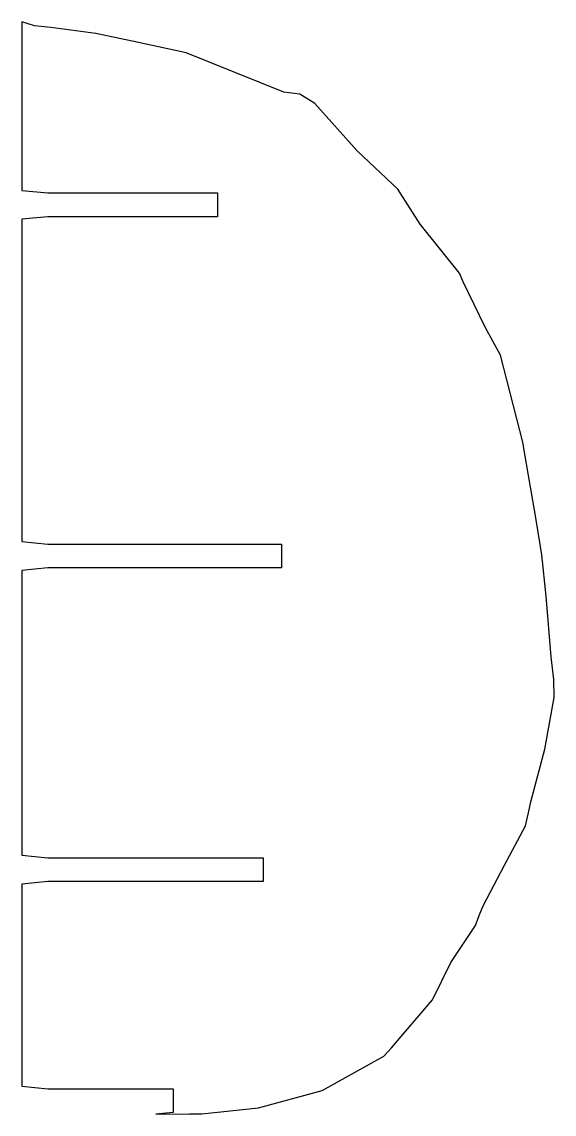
# Model space of a CAD drawing. Header units: inches. Extents: x -5 to 451, y 101 to 496.
# Drawn here: x 291.8 to 382.7, y 309.6 to 496.2 of the extents above; entities that cross this region are included whole.
import ezdxf

# ---------------------------------------------------------------- set-up
doc = ezdxf.new("R2010")
doc.units = ezdxf.units.IN
doc.header["$MEASUREMENT"] = 0
doc.layers.add('boundary', color=7, linetype='Continuous')

# ---------------------------------------------------------------- blocks, each defined once
blk = doc.blocks.new('block 294')
at = {"layer": 'boundary', "color": 5, "lineweight": 25, "true_color": 0x0000ff}
for points in [[(369.89, 343.57), (370.6, 345.24)], [(369.89, 343.57), (370.6, 345.24)], [(370.6, 345.24), (370.6, 345.24)], [(369.89, 343.57), (369.89, 343.57)]]:
    blk.add_lwpolyline(points, dxfattribs=at)
blk = doc.blocks.new('block 295')
at = {"layer": 'boundary', "color": 5, "lineweight": 25, "true_color": 0x0000ff}
for points in [[(370.6, 345.24), (374.21, 352.17)], [(370.6, 345.24), (374.21, 352.17)], [(374.21, 352.17), (374.21, 352.17)], [(370.6, 345.24), (370.6, 345.24)]]:
    blk.add_lwpolyline(points, dxfattribs=at)
blk = doc.blocks.new('block 296')
at = {"layer": 'boundary', "color": 5, "lineweight": 25, "true_color": 0x0000ff}
for points in [[(374.21, 352.17), (377.79, 358.88)], [(374.21, 352.17), (377.79, 358.88)], [(377.79, 358.88), (377.79, 358.88)], [(374.21, 352.17), (374.21, 352.17)]]:
    blk.add_lwpolyline(points, dxfattribs=at)
blk = doc.blocks.new('block 297')
at = {"layer": 'boundary', "color": 5, "lineweight": 25, "true_color": 0x0000ff}
for points in [[(377.79, 358.88), (378.33, 361.13)], [(377.79, 358.88), (378.33, 361.13)], [(378.33, 361.13), (378.33, 361.13)], [(377.79, 358.88), (377.79, 358.88)]]:
    blk.add_lwpolyline(points, dxfattribs=at)
blk = doc.blocks.new('block 298')
at = {"layer": 'boundary', "color": 5, "lineweight": 25, "true_color": 0x0000ff}
for points in [[(378.33, 361.13), (378.71, 362.99)], [(378.33, 361.13), (378.71, 362.99)], [(378.71, 362.99), (378.71, 362.99)], [(378.33, 361.13), (378.33, 361.13)]]:
    blk.add_lwpolyline(points, dxfattribs=at)
blk = doc.blocks.new('block 299')
at = {"layer": 'boundary', "color": 5, "lineweight": 25, "true_color": 0x0000ff}
for points in [[(378.71, 362.99), (381.09, 371.98)], [(378.71, 362.99), (381.09, 371.98)], [(381.09, 371.98), (381.09, 371.98)], [(378.71, 362.99), (378.71, 362.99)]]:
    blk.add_lwpolyline(points, dxfattribs=at)
blk = doc.blocks.new('block 300')
at = {"layer": 'boundary', "color": 5, "lineweight": 25, "true_color": 0x0000ff}
for points in [[(381.09, 371.98), (382.71, 380.79)], [(381.09, 371.98), (382.71, 380.79)], [(382.71, 380.79), (382.71, 380.79)], [(381.09, 371.98), (381.09, 371.98)]]:
    blk.add_lwpolyline(points, dxfattribs=at)
blk = doc.blocks.new('block 301')
at = {"layer": 'boundary', "color": 5, "lineweight": 25, "true_color": 0x0000ff}
for points in [[(382.71, 380.79), (382.64, 383.87)], [(382.71, 380.79), (382.64, 383.87)], [(382.64, 383.87), (382.64, 383.87)], [(382.71, 380.79), (382.71, 380.79)]]:
    blk.add_lwpolyline(points, dxfattribs=at)
blk = doc.blocks.new('block 302')
at = {"layer": 'boundary', "color": 5, "lineweight": 25, "true_color": 0x0000ff}
for points in [[(382.64, 383.87), (382.19, 387.73)], [(382.64, 383.87), (382.19, 387.73)], [(382.19, 387.73), (382.19, 387.73)], [(382.64, 383.87), (382.64, 383.87)]]:
    blk.add_lwpolyline(points, dxfattribs=at)
blk = doc.blocks.new('block 303')
at = {"layer": 'boundary', "color": 5, "lineweight": 25, "true_color": 0x0000ff}
for points in [[(382.19, 387.73), (381.36, 398.09)], [(382.19, 387.73), (381.36, 398.09)], [(381.36, 398.09), (381.36, 398.09)], [(382.19, 387.73), (382.19, 387.73)]]:
    blk.add_lwpolyline(points, dxfattribs=at)
blk = doc.blocks.new('block 304')
at = {"layer": 'boundary', "color": 5, "lineweight": 25, "true_color": 0x0000ff}
for points in [[(381.36, 398.09), (380.6, 405.18)], [(381.36, 398.09), (380.6, 405.18)], [(380.6, 405.18), (380.6, 405.18)], [(381.36, 398.09), (381.36, 398.09)]]:
    blk.add_lwpolyline(points, dxfattribs=at)
blk = doc.blocks.new('block 305')
at = {"layer": 'boundary', "color": 5, "lineweight": 25, "true_color": 0x0000ff}
for points in [[(380.6, 405.18), (379.6, 411.52)], [(380.6, 405.18), (379.6, 411.52)], [(379.6, 411.52), (379.6, 411.52)], [(380.6, 405.18), (380.6, 405.18)]]:
    blk.add_lwpolyline(points, dxfattribs=at)
blk = doc.blocks.new('block 306')
at = {"layer": 'boundary', "color": 5, "lineweight": 25, "true_color": 0x0000ff}
for points in [[(379.6, 411.52), (377.45, 423.69)], [(379.6, 411.52), (377.45, 423.69)], [(377.45, 423.69), (377.45, 423.69)], [(379.6, 411.52), (379.6, 411.52)]]:
    blk.add_lwpolyline(points, dxfattribs=at)
blk = doc.blocks.new('block 307')
at = {"layer": 'boundary', "color": 5, "lineweight": 25, "true_color": 0x0000ff}
for points in [[(377.45, 423.69), (377.39, 424.22)], [(377.45, 423.69), (377.39, 424.22)], [(377.39, 424.22), (377.39, 424.22)], [(377.45, 423.69), (377.45, 423.69)]]:
    blk.add_lwpolyline(points, dxfattribs=at)
blk = doc.blocks.new('block 308')
at = {"layer": 'boundary', "color": 5, "lineweight": 25, "true_color": 0x0000ff}
for points in [[(377.39, 424.22), (373.54, 439.3)], [(377.39, 424.22), (373.54, 439.3)], [(373.54, 439.3), (373.54, 439.3)], [(377.39, 424.22), (377.39, 424.22)]]:
    blk.add_lwpolyline(points, dxfattribs=at)
blk = doc.blocks.new('block 309')
at = {"layer": 'boundary', "color": 5, "lineweight": 25, "true_color": 0x0000ff}
for points in [[(373.54, 439.3), (370.92, 444.07)], [(373.54, 439.3), (370.92, 444.07)], [(370.92, 444.07), (370.92, 444.07)], [(373.54, 439.3), (373.54, 439.3)]]:
    blk.add_lwpolyline(points, dxfattribs=at)
blk = doc.blocks.new('block 310')
at = {"layer": 'boundary', "color": 5, "lineweight": 25, "true_color": 0x0000ff}
for points in [[(370.92, 444.07), (367.14, 451.83)], [(370.92, 444.07), (367.14, 451.83)], [(367.14, 451.83), (367.14, 451.83)], [(370.92, 444.07), (370.92, 444.07)]]:
    blk.add_lwpolyline(points, dxfattribs=at)
blk = doc.blocks.new('block 311')
at = {"layer": 'boundary', "color": 5, "lineweight": 25, "true_color": 0x0000ff}
for points in [[(367.14, 451.83), (366.55, 453.28)], [(367.14, 451.83), (366.55, 453.28)], [(366.55, 453.28), (366.55, 453.28)], [(367.14, 451.83), (367.14, 451.83)]]:
    blk.add_lwpolyline(points, dxfattribs=at)
blk = doc.blocks.new('block 312')
at = {"layer": 'boundary', "color": 5, "lineweight": 25, "true_color": 0x0000ff}
for points in [[(366.55, 453.28), (359.79, 461.63)], [(366.55, 453.28), (359.79, 461.63)], [(359.79, 461.63), (359.79, 461.63)], [(366.55, 453.28), (366.55, 453.28)]]:
    blk.add_lwpolyline(points, dxfattribs=at)
blk = doc.blocks.new('block 313')
at = {"layer": 'boundary', "color": 5, "lineweight": 25, "true_color": 0x0000ff}
for points in [[(359.79, 461.63), (356, 467.62)], [(359.79, 461.63), (356, 467.62)], [(356, 467.62), (356, 467.62)], [(359.79, 461.63), (359.79, 461.63)]]:
    blk.add_lwpolyline(points, dxfattribs=at)
blk = doc.blocks.new('block 314')
at = {"layer": 'boundary', "color": 5, "lineweight": 25, "true_color": 0x0000ff}
for points in [[(356, 467.62), (349.08, 474.18)], [(356, 467.62), (349.08, 474.18)], [(349.08, 474.18), (349.08, 474.18)], [(356, 467.62), (356, 467.62)]]:
    blk.add_lwpolyline(points, dxfattribs=at)
blk = doc.blocks.new('block 315')
at = {"layer": 'boundary', "color": 5, "lineweight": 25, "true_color": 0x0000ff}
for points in [[(349.08, 474.18), (341.81, 482.27)], [(349.08, 474.18), (341.81, 482.27)], [(341.81, 482.27), (341.81, 482.27)], [(349.08, 474.18), (349.08, 474.18)]]:
    blk.add_lwpolyline(points, dxfattribs=at)
blk = doc.blocks.new('block 316')
at = {"layer": 'boundary', "color": 5, "lineweight": 25, "true_color": 0x0000ff}
for points in [[(341.81, 482.27), (339.28, 483.83)], [(341.81, 482.27), (339.28, 483.83)], [(339.28, 483.83), (339.28, 483.83)], [(341.81, 482.27), (341.81, 482.27)]]:
    blk.add_lwpolyline(points, dxfattribs=at)
blk = doc.blocks.new('block 317')
at = {"layer": 'boundary', "color": 5, "lineweight": 25, "true_color": 0x0000ff}
for points in [[(339.28, 483.83), (336.52, 484.19)], [(339.28, 483.83), (336.52, 484.19)], [(336.52, 484.19), (336.52, 484.19)], [(339.28, 483.83), (339.28, 483.83)]]:
    blk.add_lwpolyline(points, dxfattribs=at)
blk = doc.blocks.new('block 318')
at = {"layer": 'boundary', "color": 5, "lineweight": 25, "true_color": 0x0000ff}
for points in [[(336.52, 484.19), (319.85, 490.89)], [(336.52, 484.19), (319.85, 490.89)], [(319.85, 490.89), (319.85, 490.89)], [(336.52, 484.19), (336.52, 484.19)]]:
    blk.add_lwpolyline(points, dxfattribs=at)
blk = doc.blocks.new('block 319')
at = {"layer": 'boundary', "color": 5, "lineweight": 25, "true_color": 0x0000ff}
for points in [[(319.85, 490.89), (311.68, 492.71)], [(319.85, 490.89), (311.68, 492.71)], [(311.68, 492.71), (311.68, 492.71)], [(319.85, 490.89), (319.85, 490.89)]]:
    blk.add_lwpolyline(points, dxfattribs=at)
blk = doc.blocks.new('block 320')
at = {"layer": 'boundary', "color": 5, "lineweight": 25, "true_color": 0x0000ff}
for points in [[(311.68, 492.71), (304.42, 494.23)], [(311.68, 492.71), (304.42, 494.23)], [(304.42, 494.23), (304.42, 494.23)], [(311.68, 492.71), (311.68, 492.71)]]:
    blk.add_lwpolyline(points, dxfattribs=at)
blk = doc.blocks.new('block 321')
at = {"layer": 'boundary', "color": 5, "lineweight": 25, "true_color": 0x0000ff}
for points in [[(304.42, 494.23), (296.69, 495.26)], [(304.42, 494.23), (296.69, 495.26)], [(296.69, 495.26), (296.69, 495.26)], [(304.42, 494.23), (304.42, 494.23)]]:
    blk.add_lwpolyline(points, dxfattribs=at)
blk = doc.blocks.new('block 322')
at = {"layer": 'boundary', "color": 5, "lineweight": 25, "true_color": 0x0000ff}
for points in [[(296.69, 495.26), (293.9, 495.52)], [(296.69, 495.26), (293.9, 495.52)], [(293.9, 495.52), (293.9, 495.52)], [(296.69, 495.26), (296.69, 495.26)]]:
    blk.add_lwpolyline(points, dxfattribs=at)
blk = doc.blocks.new('block 323')
at = {"layer": 'boundary', "color": 5, "lineweight": 25, "true_color": 0x0000ff}
for points in [[(293.9, 495.52), (291.77, 496.21)], [(293.9, 495.52), (291.77, 496.21)], [(291.77, 496.21), (291.77, 496.21)], [(293.9, 495.52), (293.9, 495.52)]]:
    blk.add_lwpolyline(points, dxfattribs=at)
blk = doc.blocks.new('block 324')
at = {"layer": 'boundary', "color": 5, "lineweight": 25, "true_color": 0x0000ff}
for points in [[(291.77, 496.21), (291.77, 467.42)], [(291.77, 496.21), (291.77, 467.42)], [(291.77, 496.21), (291.77, 496.21)], [(291.77, 467.42), (291.77, 467.42)]]:
    blk.add_lwpolyline(points, dxfattribs=at)
blk = doc.blocks.new('block 325')
at = {"layer": 'boundary', "color": 5, "lineweight": 25, "true_color": 0x0000ff}
for points in [[(291.77, 467.42), (296.22, 466.98)], [(291.77, 467.42), (296.22, 466.98)], [(291.77, 467.42), (291.77, 467.42)], [(296.22, 466.98), (296.22, 466.98)]]:
    blk.add_lwpolyline(points, dxfattribs=at)
blk = doc.blocks.new('block 326')
at = {"layer": 'boundary', "color": 5, "lineweight": 25, "true_color": 0x0000ff}
for points in [[(296.22, 466.98), (325.19, 466.98)], [(296.22, 466.98), (325.19, 466.98)], [(296.22, 466.98), (296.22, 466.98)], [(325.19, 466.98), (325.19, 466.98)]]:
    blk.add_lwpolyline(points, dxfattribs=at)
blk = doc.blocks.new('block 327')
at = {"layer": 'boundary', "color": 5, "lineweight": 25, "true_color": 0x0000ff}
for points in [[(325.19, 466.98), (325.19, 462.93)], [(325.19, 466.98), (325.19, 462.93)], [(325.19, 466.98), (325.19, 466.98)], [(325.19, 462.93), (325.19, 462.93)]]:
    blk.add_lwpolyline(points, dxfattribs=at)
blk = doc.blocks.new('block 328')
at = {"layer": 'boundary', "color": 5, "lineweight": 25, "true_color": 0x0000ff}
for points in [[(325.19, 462.93), (296.22, 462.93)], [(325.19, 462.93), (296.22, 462.93)], [(296.22, 462.93), (296.22, 462.93)], [(325.19, 462.93), (325.19, 462.93)]]:
    blk.add_lwpolyline(points, dxfattribs=at)
blk = doc.blocks.new('block 329')
at = {"layer": 'boundary', "color": 5, "lineweight": 25, "true_color": 0x0000ff}
for points in [[(296.22, 462.93), (291.77, 462.49)], [(296.22, 462.93), (291.77, 462.49)], [(296.22, 462.93), (296.22, 462.93)], [(291.77, 462.49), (291.77, 462.49)]]:
    blk.add_lwpolyline(points, dxfattribs=at)
blk = doc.blocks.new('block 330')
at = {"layer": 'boundary', "color": 5, "lineweight": 25, "true_color": 0x0000ff}
for points in [[(291.77, 462.49), (291.77, 407.45)], [(291.77, 462.49), (291.77, 407.45)], [(291.77, 462.49), (291.77, 462.49)], [(291.77, 407.45), (291.77, 407.45)]]:
    blk.add_lwpolyline(points, dxfattribs=at)
blk = doc.blocks.new('block 331')
at = {"layer": 'boundary', "color": 5, "lineweight": 25, "true_color": 0x0000ff}
for points in [[(291.77, 407.45), (296.22, 407.01)], [(291.77, 407.45), (296.22, 407.01)], [(291.77, 407.45), (291.77, 407.45)], [(296.22, 407.01), (296.22, 407.01)]]:
    blk.add_lwpolyline(points, dxfattribs=at)
blk = doc.blocks.new('block 332')
at = {"layer": 'boundary', "color": 5, "lineweight": 25, "true_color": 0x0000ff}
for points in [[(296.22, 407.01), (336.13, 407.01)], [(296.22, 407.01), (336.13, 407.01)], [(296.22, 407.01), (296.22, 407.01)], [(336.13, 407.01), (336.13, 407.01)]]:
    blk.add_lwpolyline(points, dxfattribs=at)
blk = doc.blocks.new('block 333')
at = {"layer": 'boundary', "color": 5, "lineweight": 25, "true_color": 0x0000ff}
for points in [[(336.13, 407.01), (336.13, 402.96)], [(336.13, 407.01), (336.13, 402.96)], [(336.13, 407.01), (336.13, 407.01)], [(336.13, 402.96), (336.13, 402.96)]]:
    blk.add_lwpolyline(points, dxfattribs=at)
blk = doc.blocks.new('block 334')
at = {"layer": 'boundary', "color": 5, "lineweight": 25, "true_color": 0x0000ff}
for points in [[(336.13, 402.96), (296.22, 402.96)], [(336.13, 402.96), (296.22, 402.96)], [(296.22, 402.96), (296.22, 402.96)], [(336.13, 402.96), (336.13, 402.96)]]:
    blk.add_lwpolyline(points, dxfattribs=at)
blk = doc.blocks.new('block 335')
at = {"layer": 'boundary', "color": 5, "lineweight": 25, "true_color": 0x0000ff}
for points in [[(296.22, 402.96), (291.77, 402.52)], [(296.22, 402.96), (291.77, 402.52)], [(291.77, 402.52), (291.77, 402.52)], [(296.22, 402.96), (296.22, 402.96)]]:
    blk.add_lwpolyline(points, dxfattribs=at)
blk = doc.blocks.new('block 336')
at = {"layer": 'boundary', "color": 5, "lineweight": 25, "true_color": 0x0000ff}
for points in [[(291.77, 402.52), (291.77, 353.86)], [(291.77, 402.52), (291.77, 353.86)], [(291.77, 402.52), (291.77, 402.52)], [(291.77, 353.86), (291.77, 353.86)]]:
    blk.add_lwpolyline(points, dxfattribs=at)
blk = doc.blocks.new('block 337')
at = {"layer": 'boundary', "color": 5, "lineweight": 25, "true_color": 0x0000ff}
for points in [[(291.77, 353.86), (296.22, 353.42)], [(291.77, 353.86), (296.22, 353.42)], [(291.77, 353.86), (291.77, 353.86)], [(296.22, 353.42), (296.22, 353.42)]]:
    blk.add_lwpolyline(points, dxfattribs=at)
blk = doc.blocks.new('block 338')
at = {"layer": 'boundary', "color": 5, "lineweight": 25, "true_color": 0x0000ff}
for points in [[(296.22, 353.42), (332.99, 353.42)], [(296.22, 353.42), (332.99, 353.42)], [(296.22, 353.42), (296.22, 353.42)], [(332.99, 353.42), (332.99, 353.42)]]:
    blk.add_lwpolyline(points, dxfattribs=at)
blk = doc.blocks.new('block 339')
at = {"layer": 'boundary', "color": 5, "lineweight": 25, "true_color": 0x0000ff}
for points in [[(332.99, 353.42), (332.99, 349.37)], [(332.99, 353.42), (332.99, 349.37)], [(332.99, 353.42), (332.99, 353.42)], [(332.99, 349.37), (332.99, 349.37)]]:
    blk.add_lwpolyline(points, dxfattribs=at)
blk = doc.blocks.new('block 340')
at = {"layer": 'boundary', "color": 5, "lineweight": 25, "true_color": 0x0000ff}
for points in [[(332.99, 349.37), (296.22, 349.37)], [(332.99, 349.37), (296.22, 349.37)], [(296.22, 349.37), (296.22, 349.37)], [(332.99, 349.37), (332.99, 349.37)]]:
    blk.add_lwpolyline(points, dxfattribs=at)
blk = doc.blocks.new('block 341')
at = {"layer": 'boundary', "color": 5, "lineweight": 25, "true_color": 0x0000ff}
for points in [[(296.22, 349.37), (291.77, 348.93)], [(296.22, 349.37), (291.77, 348.93)], [(291.77, 348.93), (291.77, 348.93)], [(296.22, 349.37), (296.22, 349.37)]]:
    blk.add_lwpolyline(points, dxfattribs=at)
blk = doc.blocks.new('block 342')
at = {"layer": 'boundary', "color": 5, "lineweight": 25, "true_color": 0x0000ff}
for points in [[(291.77, 348.93), (291.77, 314.43)], [(291.77, 348.93), (291.77, 314.43)], [(291.77, 348.93), (291.77, 348.93)], [(291.77, 314.43), (291.77, 314.43)]]:
    blk.add_lwpolyline(points, dxfattribs=at)
blk = doc.blocks.new('block 343')
at = {"layer": 'boundary', "color": 5, "lineweight": 25, "true_color": 0x0000ff}
for points in [[(291.77, 314.43), (296.22, 313.99)], [(291.77, 314.43), (296.22, 313.99)], [(291.77, 314.43), (291.77, 314.43)], [(296.22, 313.99), (296.22, 313.99)]]:
    blk.add_lwpolyline(points, dxfattribs=at)
blk = doc.blocks.new('block 344')
at = {"layer": 'boundary', "color": 5, "lineweight": 25, "true_color": 0x0000ff}
for points in [[(296.22, 313.99), (317.59, 313.99)], [(296.22, 313.99), (317.59, 313.99)], [(296.22, 313.99), (296.22, 313.99)], [(317.59, 313.99), (317.59, 313.99)]]:
    blk.add_lwpolyline(points, dxfattribs=at)
blk = doc.blocks.new('block 345')
at = {"layer": 'boundary', "color": 5, "lineweight": 25, "true_color": 0x0000ff}
for points in [[(317.59, 313.99), (317.59, 309.94)], [(317.59, 313.99), (317.59, 309.94)], [(317.59, 313.99), (317.59, 313.99)], [(317.59, 309.94), (317.59, 309.94)]]:
    blk.add_lwpolyline(points, dxfattribs=at)
blk = doc.blocks.new('block 346')
at = {"layer": 'boundary', "color": 5, "lineweight": 25, "true_color": 0x0000ff}
for points in [[(317.59, 309.94), (314.66, 309.65)], [(317.59, 309.94), (314.66, 309.65)], [(317.59, 309.94), (317.59, 309.94)], [(314.66, 309.65), (314.66, 309.65)]]:
    blk.add_lwpolyline(points, dxfattribs=at)
blk = doc.blocks.new('block 347')
at = {"layer": 'boundary', "color": 5, "lineweight": 25, "true_color": 0x0000ff}
for points in [[(314.66, 309.65), (320.43, 309.72)], [(314.66, 309.65), (320.43, 309.72)], [(320.43, 309.72), (320.43, 309.72)], [(314.66, 309.65), (314.66, 309.65)]]:
    blk.add_lwpolyline(points, dxfattribs=at)
blk = doc.blocks.new('block 348')
at = {"layer": 'boundary', "color": 5, "lineweight": 25, "true_color": 0x0000ff}
for points in [[(320.43, 309.72), (322.49, 309.69)], [(320.43, 309.72), (322.49, 309.69)], [(320.43, 309.72), (320.43, 309.72)], [(322.49, 309.69), (322.49, 309.69)]]:
    blk.add_lwpolyline(points, dxfattribs=at)
blk = doc.blocks.new('block 349')
at = {"layer": 'boundary', "color": 5, "lineweight": 25, "true_color": 0x0000ff}
for points in [[(322.49, 309.69), (332.21, 310.73)], [(322.49, 309.69), (332.21, 310.73)], [(332.21, 310.73), (332.21, 310.73)], [(322.49, 309.69), (322.49, 309.69)]]:
    blk.add_lwpolyline(points, dxfattribs=at)
blk = doc.blocks.new('block 350')
at = {"layer": 'boundary', "color": 5, "lineweight": 25, "true_color": 0x0000ff}
for points in [[(332.21, 310.73), (343.1, 313.66)], [(332.21, 310.73), (343.1, 313.66)], [(343.1, 313.66), (343.1, 313.66)], [(332.21, 310.73), (332.21, 310.73)]]:
    blk.add_lwpolyline(points, dxfattribs=at)
blk = doc.blocks.new('block 351')
at = {"layer": 'boundary', "color": 5, "lineweight": 25, "true_color": 0x0000ff}
for points in [[(343.1, 313.66), (353.62, 319.57)], [(343.1, 313.66), (353.62, 319.57)], [(353.62, 319.57), (353.62, 319.57)], [(343.1, 313.66), (343.1, 313.66)]]:
    blk.add_lwpolyline(points, dxfattribs=at)
blk = doc.blocks.new('block 352')
at = {"layer": 'boundary', "color": 5, "lineweight": 25, "true_color": 0x0000ff}
for points in [[(353.62, 319.57), (354.89, 320.99)], [(353.62, 319.57), (354.89, 320.99)], [(354.89, 320.99), (354.89, 320.99)], [(353.62, 319.57), (353.62, 319.57)]]:
    blk.add_lwpolyline(points, dxfattribs=at)
blk = doc.blocks.new('block 353')
at = {"layer": 'boundary', "color": 5, "lineweight": 25, "true_color": 0x0000ff}
for points in [[(354.89, 320.99), (361.91, 329.16)], [(354.89, 320.99), (361.91, 329.16)], [(361.91, 329.16), (361.91, 329.16)], [(354.89, 320.99), (354.89, 320.99)]]:
    blk.add_lwpolyline(points, dxfattribs=at)
blk = doc.blocks.new('block 354')
at = {"layer": 'boundary', "color": 5, "lineweight": 25, "true_color": 0x0000ff}
for points in [[(361.91, 329.16), (365.05, 335.57)], [(361.91, 329.16), (365.05, 335.57)], [(365.05, 335.57), (365.05, 335.57)], [(361.91, 329.16), (361.91, 329.16)]]:
    blk.add_lwpolyline(points, dxfattribs=at)
blk = doc.blocks.new('block 355')
at = {"layer": 'boundary', "color": 5, "lineweight": 25, "true_color": 0x0000ff}
for points in [[(365.05, 335.57), (369.28, 341.85)], [(365.05, 335.57), (369.28, 341.85)], [(369.28, 341.85), (369.28, 341.85)], [(365.05, 335.57), (365.05, 335.57)]]:
    blk.add_lwpolyline(points, dxfattribs=at)
blk = doc.blocks.new('block 356')
at = {"layer": 'boundary', "color": 5, "lineweight": 25, "true_color": 0x0000ff}
for points in [[(369.28, 341.85), (369.89, 343.57)], [(369.28, 341.85), (369.89, 343.57)], [(369.89, 343.57), (369.89, 343.57)], [(369.28, 341.85), (369.28, 341.85)]]:
    blk.add_lwpolyline(points, dxfattribs=at)

msp = doc.modelspace()

# ---------------------------------------------------------------- block references
at = {"layer": 'boundary'}
for name in ['block 323', 'block 324', 'block 322', 'block 321', 'block 320', 'block 319', 'block 318', 'block 317', 'block 316', 'block 315', 'block 314', 'block 325', 'block 326', 'block 327', 'block 313', 'block 329', 'block 328', 'block 330', 'block 312', 'block 311', 'block 310', 'block 309', 'block 308', 'block 307', 'block 306', 'block 305', 'block 331', 'block 332', 'block 333', 'block 304', 'block 335', 'block 336', 'block 334', 'block 303', 'block 302', 'block 301', 'block 300', 'block 299', 'block 298', 'block 297', 'block 296', 'block 337', 'block 338', 'block 339', 'block 295', 'block 341', 'block 342', 'block 340', 'block 294', 'block 356', 'block 355', 'block 354', 'block 353', 'block 352', 'block 351', 'block 343', 'block 344', 'block 345', 'block 350', 'block 346', 'block 347', 'block 348', 'block 349']:
    msp.add_blockref(name, (0, 0), dxfattribs=at)

doc.saveas('drawing.dxf')
